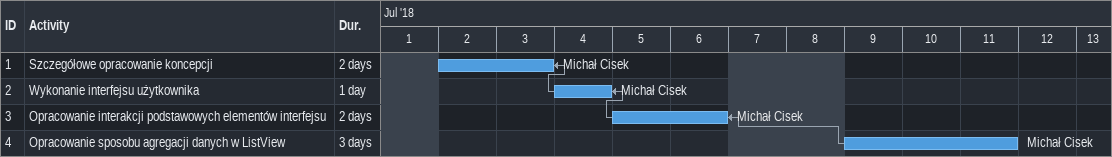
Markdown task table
| ID | Task | Duration | Start | Finish | Predecessors | Resources |
|---|---|---|---|---|---|---|
| 1 | Szczegółowe opracowanie koncepcji | 2d | 2018-07-02 | 2018-07-03 | 2SF | Michał Cisek |
| 2 | Wykonanie interfejsu użytkownika | 1d | 2018-07-04 | 2018-07-04 | 3SF | Michał Cisek |
| 3 | Opracowanie interakcji podstawowych elementów interfejsu | 2d | 2018-07-05 | 2018-07-06 | 4SF | Michał Cisek |
| 4 | Opracowanie sposobu agregacji danych w ListView | 3d | 2018-07-09 | 2018-07-11 |  | Michał Cisek |
